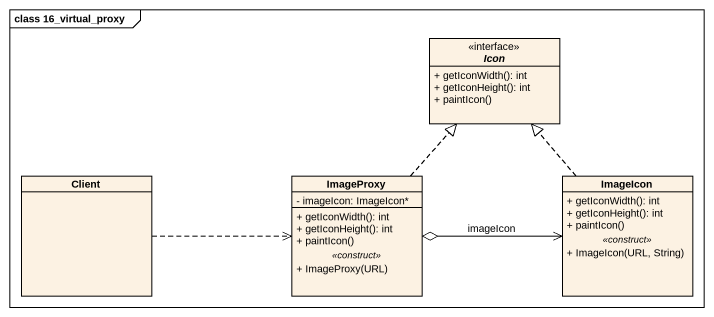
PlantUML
@startuml
mainframe class 16_virtual_proxy
hide circle
hide empty members
skinparam classAttributeIconSize 0
interface Icon {
  + getIconWidth(): int
  + getIconHeight(): int
  + paintIcon()
}
class Client
class ImageProxy {
  - imageIcon: ImageIcon*
  --
  + getIconWidth(): int
  + getIconHeight(): int
  + paintIcon()
  .. <<construct>> ..
  + ImageProxy(URL)
}
class ImageIcon {
  + getIconWidth(): int
  + getIconHeight(): int
  + paintIcon()
  .. <<construct>> ..
  + ImageIcon(URL, String)
}
Client .right.> ImageProxy
ImageProxy .up.|> Icon
ImageIcon .up.|> Icon
ImageIcon <-left-o ImageProxy : imageIcon
@enduml
